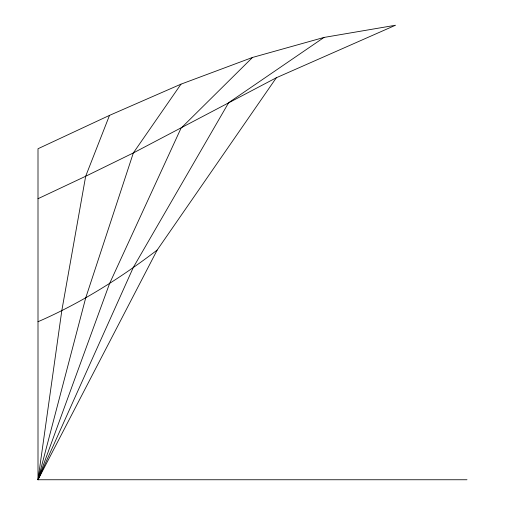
<?xml version="1.0" encoding="UTF-8"?>
<svg xmlns="http://www.w3.org/2000/svg" width="505" height="505" viewBox="0 0 505 505"><rect width="100%" height="100%" fill="white"/><g stroke="black" fill="none" stroke-linecap="round" stroke-linejoin="round"><path stroke-width="0.76" d="M466.999 479.75L38.001 479.75L61.837 310.442L85.667 176.258L109.503 115.38L180.998 84.158L252.5 57.456L324.002 37.439L395.497 25.25L276.336 77.757L133.333 152.946L85.667 176.258L38.001 198.711M109.503 115.38L38.001 148.741L38.001 479.75L85.667 298.064L133.333 152.946L180.998 84.158M276.336 77.757L157.169 250.057L38.001 479.75L109.503 283.709L180.998 128.238L252.5 57.456M38.001 479.75L133.333 267.379L228.664 102.673L324.002 37.439M157.169 250.057C120.215 278.261 80.712 303.17 38.001 321.729"/></g></svg>
